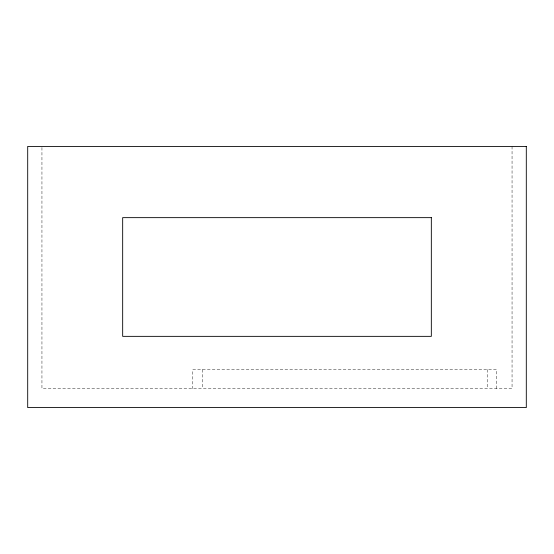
<?xml version="1.0" encoding="UTF-8"?>
<svg xmlns="http://www.w3.org/2000/svg" width="554" height="554" viewBox="0 0 554 554"><rect width="100%" height="100%" fill="white"/><g stroke="black" fill="none" stroke-linecap="round" stroke-linejoin="round"><path stroke-width="0.42" stroke-dasharray="2.77 2.08" d="M512.055 146.415L512.055 388.589L41.945 388.589L41.945 146.415M496.703 388.589L496.703 369.594L192.792 369.594L192.792 388.589M487.208 369.594L487.208 388.589M202.293 369.594L202.293 388.589"/><path stroke-width="0.83" d="M526.3 146.415L27.7 146.415L27.7 407.585L526.3 407.585L526.3 146.415M431.331 217.646L122.669 217.646L122.669 336.354L431.331 336.354L431.331 217.646"/></g></svg>
